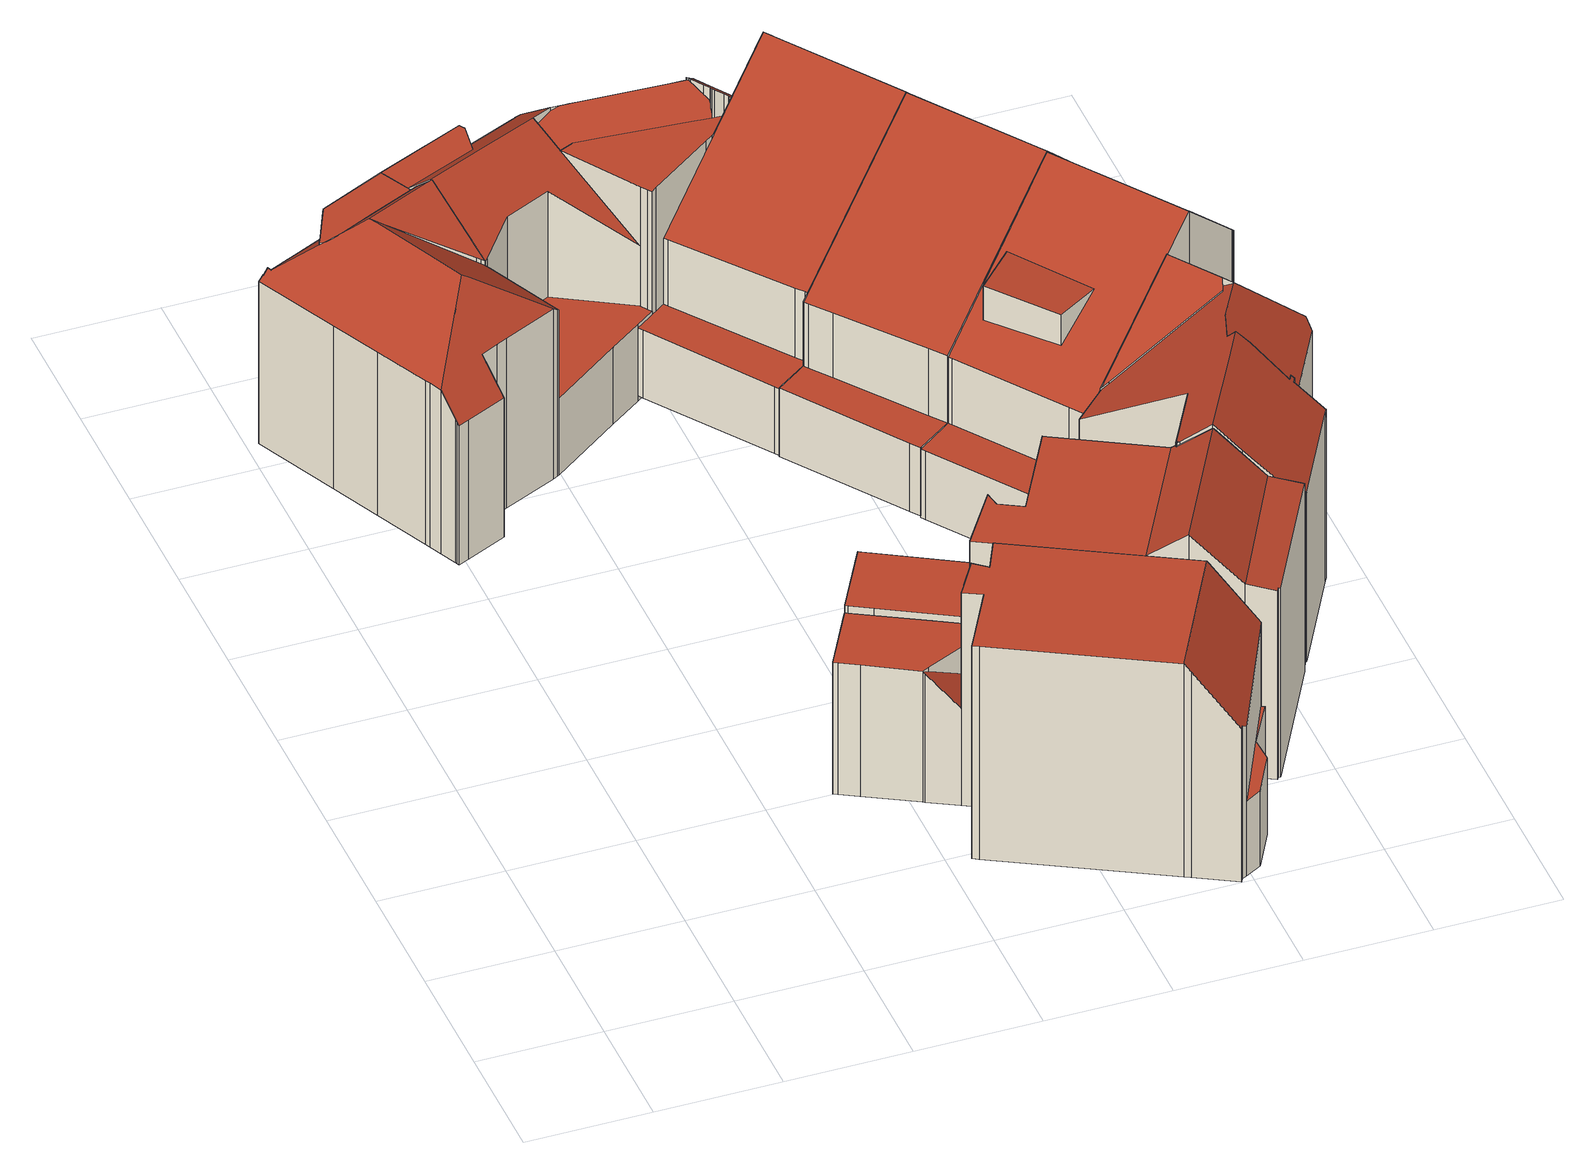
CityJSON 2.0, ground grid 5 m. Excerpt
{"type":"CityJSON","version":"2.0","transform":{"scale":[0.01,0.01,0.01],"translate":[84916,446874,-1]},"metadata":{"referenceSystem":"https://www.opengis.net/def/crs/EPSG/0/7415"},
"CityObjects":{
"building1":{"type":"Building","attributes":{"dak_type":"slanted","data_area":50.27,"data_coverage":0.861,"geconstateerd":false,"gid":17144814,"h_dak_50p":8.57,"h_dak_70p":8.92,"h_dak_max":9.82,"h_dak_min":6.19,"h_maaiveld":-0.192,"kas_warenhuis":false,"lod11_replace":false,"ondergronds_type":"above ground","oorspronkelijkbouwjaar":1927,"pw_actueel":"yes","pw_bron":"ahn3","reconstructie_methode":"tudelft3d-geoflow","reconstruction_skipped":false,"rmse_lod12":0.915,"rmse_lod13":1.35,"rmse_lod22":0.121,"rn":1,"status":"Pand in gebruik","t_run":104.05,"val3dity_codes_lod12":"[]","val3dity_codes_lod13":"[]","val3dity_codes_lod22":"[]"},"children":["building1-1"]},
"building1-1":{"type":"BuildingPart","parents":["building1"],"geometry":[{"type":"Solid","lod":"2.2","boundaries":[[[[0,1,2,3,4,5,6,7,8,9,10,11,12,13,14,15,16,17,18,19,20,21,22,23,24,25,26,27,28,29,30,31,32]],[[33,23,22,34]],[[35,28,27,36]],[[37,30,29,38]],[[39,15,14,40]],[[40,14,13,41]],[[42,16,15,39]],[[43,2,1,44]],[[44,1,0,45]],[[46,47,48,49]],[[41,13,12,50]],[[50,12,11,51]],[[52,51,11,10,53]],[[54,55,56,57]],[[58,9,8,59]],[[60,58,61,62]],[[59,8,7,63,64]],[[65,66,67,68]],[[69,17,16,42]],[[70,71,72,73]],[[36,27,26,74]],[[45,0,32,75]],[[76,5,4,77]],[[78,6,5,76]],[[79,80,81,82]],[[77,4,3,81]],[[71,70,83]],[[84,85,86]],[[87,25,24,88]],[[88,24,23,33]],[[89,90,55,54]],[[91,92,93]],[[73,72,51,52]],[[53,10,9,58,60]],[[82,81,3,2,43]],[[80,79,94]],[[95,96,92,91]],[[49,48,66,65]],[[68,67,97,98]],[[74,26,25,87]],[[34,22,21,99]],[[100,20,19,101]],[[98,97,102,103]],[[38,29,28,35]],[[85,84,104]],[[105,18,17,69]],[[106,31,30,37]],[[57,56,96,95]],[[107,108,90,89]],[[64,63,108,107]],[[62,61,47,46]],[[75,32,31,106]],[[101,19,18,105]],[[99,21,20,100]],[[103,102,93]],[[63,7,6,78]],[[53,109,110,83,70,73,52]],[[78,76,77,81,80,94,92,96,56,55,90,108,63]],[[98,103,111,112,113,110,109,53,60,62,46,49,65,68]],[[89,54,57,95,91,93,102,97,67,66,48,47,61,58,59,64,107]],[[42,114,115,116,86,85,104,117,35,36,74,87,88,33,34,99,100,101,105,69]],[[116,118,113,112,111,103,93,92,94,79,82,43,44,45,75,106,37,38,35,117,104,84,86]],[[40,41,50,51,72,71,83,110,113,118,116,115,114,42,39]]]],"semantics":{"surfaces":[{"type":"GroundSurface"},{"type":"WallSurface","on_footprint_edge":true},{"type":"WallSurface","on_footprint_edge":false},{"type":"RoofSurface"}],"values":[[0,1,1,1,1,1,1,1,1,2,1,1,1,2,1,2,1,2,1,2,1,1,1,1,2,1,2,2,1,1,2,2,2,1,1,2,2,2,2,1,1,1,2,1,2,1,1,2,2,2,2,1,1,1,2,1,3,3,3,3,3,3,3]]}}]},
"building2":{"type":"Building","attributes":{"dak_type":"slanted","data_area":68.79,"data_coverage":0.892,"geconstateerd":false,"gid":17145255,"h_dak_50p":9.55,"h_dak_70p":9.57,"h_dak_max":9.76,"h_dak_min":3.25,"h_maaiveld":-0.171,"kas_warenhuis":false,"lod11_replace":false,"ondergronds_type":"above ground","oorspronkelijkbouwjaar":1921,"pw_actueel":"yes","pw_bron":"ahn3","reconstructie_methode":"tudelft3d-geoflow","reconstruction_skipped":false,"rmse_lod12":2.09,"rmse_lod13":0.769,"rmse_lod22":0.0925,"rn":1,"status":"Pand in gebruik","t_run":99.47,"val3dity_codes_lod12":"[]","val3dity_codes_lod13":"[]","val3dity_codes_lod22":"[]"},"children":["building2-1"]},
"building2-1":{"type":"BuildingPart","parents":["building2"],"geometry":[{"type":"Solid","lod":"2.2","boundaries":[[[[119,120,121,122,123,124,125,126,127,128,129,130,131,132,133,134,135,136,137,138,139,140,141,142,143,144,145,146,147,148,149]],[[150,119,149,151]],[[152,139,138,153]],[[154,140,139,152]],[[153,138,137,155]],[[156,136,135,157]],[[158,146,145,159]],[[155,137,136,156]],[[160,133,132,161]],[[157,135,134,162]],[[163,164,165,166]],[[159,145,144,167]],[[168,169,170,171]],[[172,173,174,175]],[[169,168,162]],[[173,143,142,176]],[[177,141,140,154]],[[178,179,180,181]],[[182,129,128,183]],[[184,127,126,185]],[[179,122,121,186]],[[186,121,120,187]],[[188,125,124,189]],[[185,126,125,188]],[[189,124,123,190]],[[183,128,127,184]],[[191,131,130,192]],[[162,134,133,160]],[[175,174,193,194]],[[167,144,143,173,172]],[[190,123,122,179,178]],[[151,149,148,180]],[[195,147,146,158]],[[181,180,148,147,195]],[[196,197,161,198]],[[198,161,132,131,191]],[[166,165,199,200,201]],[[194,193,164,163]],[[171,170,199,165]],[[176,142,141,177]],[[192,130,129,182]],[[201,200,197,196]],[[187,120,119,150]],[[173,176,177,154,152,153,155,156,157,162,168,171,165,164,193,174]],[[166,201,196,198,191,192,182,183,184,202,203,159,167,172,175,194,163]],[[199,170,169,162,160,161,197,200]],[[187,150,151,180,179,186]],[[178,181,195,158,159,203,202,184,185,188,189,190]]]],"semantics":{"surfaces":[{"type":"GroundSurface"},{"type":"WallSurface","on_footprint_edge":true},{"type":"WallSurface","on_footprint_edge":false},{"type":"RoofSurface"}],"values":[[0,1,1,1,1,1,1,1,1,1,2,1,2,2,2,1,1,2,1,1,1,1,1,1,1,1,1,1,2,1,1,1,1,1,2,1,2,2,2,1,1,2,1,3,3,3,3,3]]}}]},
"building3":{"type":"Building","attributes":{"dak_type":"slanted","data_area":82.22,"data_coverage":0.9,"geconstateerd":false,"gid":18958819,"h_dak_50p":8.68,"h_dak_70p":8.83,"h_dak_max":10.27,"h_dak_min":3.29,"h_maaiveld":-0.188,"kas_warenhuis":false,"lod11_replace":false,"ondergronds_type":"above ground","oorspronkelijkbouwjaar":1927,"pw_actueel":"yes","pw_bron":"ahn3","reconstructie_methode":"tudelft3d-geoflow","reconstruction_skipped":false,"rmse_lod12":2.59,"rmse_lod13":0.517,"rmse_lod22":0.109,"rn":1,"status":"Pand in gebruik","t_run":145.7,"val3dity_codes_lod12":"[]","val3dity_codes_lod13":"[]","val3dity_codes_lod22":"[]"},"children":["building3-1"]},
"building3-1":{"type":"BuildingPart","parents":["building3"],"geometry":[{"type":"Solid","lod":"2.2","boundaries":[[[[204,205,206,207,208,209,210,14,211,212,213,214,215,216,217,8,218,219,220,221,222,223,224,225,226,227,228,229,230,231,232,233,234,235,236,237,238,239,240,241,242]],[[243,235,234,244]],[[245,238,237,246]],[[247,210,209,248]],[[248,209,208,249]],[[250,251,220,219,252]],[[253,211,14,254]],[[255,223,222,256]],[[257,224,223,255]],[[258,259,260,261]],[[254,14,210,247]],[[262,263,264,265]],[[263,212,211,253]],[[266,213,212,263,262]],[[267,236,235,243]],[[268,217,216,269]],[[270,218,8,271]],[[252,219,218,270]],[[272,225,224,257]],[[273,228,227,274]],[[275,233,232,276]],[[277,230,229,278]],[[276,232,231,279]],[[279,231,230,277,280]],[[244,234,233,275]],[[281,249,208,207,282]],[[278,229,228,273]],[[283,284,285,286]],[[287,288,284,283]],[[289,240,239,290]],[[291,204,242,292]],[[246,237,236,267]],[[274,227,226,293]],[[256,222,221,294]],[[295,214,213,266]],[[296,215,214,295]],[[297,298,249,281]],[[265,264,299,300]],[[293,226,225,272]],[[292,242,241,301]],[[302,303,259,258]],[[261,260,304]],[[305,306,307,308]],[[309,310,311,312]],[[294,221,220,251]],[[300,299,313,314]],[[314,313,315,316]],[[316,317,305]],[[282,207,206,318]],[[319,320,288,287]],[[321,322,323,324]],[[324,323,325,326]],[[327,328,322,321]],[[326,325,329,330]],[[330,329,320,319]],[[331,332,301,333]],[[333,301,241,240,289]],[[308,307,303,302]],[[312,311,251,250]],[[306,305,334]],[[335,336,337,338]],[[286,285,336,335]],[[338,337,332,331]],[[290,239,238,245]],[[271,8,217,268]],[[269,216,215,296]],[[310,309,339]],[[280,277,328,327]],[[318,206,205,340]],[[340,205,204,291]],[[317,316,315,298,297]],[[261,304,341,342,343,344,322,328,277,278,273,274,293,272,345,346,258]],[[300,314,316,305,308,302,347,348,349,296,295,266,262,265]],[[249,298,315,313,299,264,263,253,254,247,248]],[[335,338,331,333,289,290,245,246,267,243,244,275,276,279,280,327,321,324,326,330,319,287,283,286]],[[271,268,350,339,309,312,250,252,270]],[[296,349,348,347,302,258,346,345,272,257,255,256,294,251,311,310,339,350,268,269]],[[318,340,291,292,301,332,337,336,285,284,351,352,353,354,355,334,305,317,297,281,282]],[[306,334,355,354,353,352,351,284,288,320,329,325,323,322,344,343,342,341,304,260,259,303,307]]]],"semantics":{"surfaces":[{"type":"GroundSurface"},{"type":"WallSurface","on_footprint_edge":true},{"type":"WallSurface","on_footprint_edge":false},{"type":"RoofSurface"}],"values":[[0,1,1,1,1,1,1,1,1,2,1,2,1,1,1,1,1,1,1,1,1,1,1,1,1,1,1,2,2,1,1,1,1,1,1,1,2,2,1,1,2,2,2,2,1,2,2,2,1,2,2,2,2,2,2,2,1,2,2,2,2,2,2,1,1,1,2,2,1,1,2,3,3,3,3,3,3,3,3]]}}]},
"building4":{"type":"Building","attributes":{"dak_type":"slanted","data_area":73.43,"data_coverage":0.914,"geconstateerd":false,"gid":18958820,"h_dak_50p":9.5,"h_dak_70p":9.53,"h_dak_max":10.8,"h_dak_min":5.99,"h_maaiveld":-0.148,"kas_warenhuis":false,"lod11_replace":false,"ondergronds_type":"above ground","oorspronkelijkbouwjaar":1916,"pw_actueel":"yes","pw_bron":"ahn3","reconstructie_methode":"tudelft3d-geoflow","reconstruction_skipped":false,"rmse_lod12":1.56,"rmse_lod13":0.451,"rmse_lod22":0.0338,"rn":1,"status":"Pand in gebruik","t_run":101.87,"val3dity_codes_lod12":"[]","val3dity_codes_lod13":"[]","val3dity_codes_lod22":"[]"},"children":["building4-1"]},
"building4-1":{"type":"BuildingPart","parents":["building4"],"geometry":[{"type":"Solid","lod":"2.2","boundaries":[[[[356,357,358,359,360,361,362,363,364,365,366,367,368,369,370,371,372,373,374,375,376,377,378,379,380,381,382,383,384,385,386]],[[387,378,377,388]],[[389,368,367,390]],[[391,364,363,392]],[[393,369,368,389]],[[392,363,362,394,395]],[[395,394,396,397]],[[394,362,361,398]],[[399,385,384,400]],[[401,360,359,402]],[[402,359,358,403]],[[404,365,364,391]],[[405,366,365,404]],[[406,370,369,393]],[[407,379,378,387]],[[408,380,379,407]],[[388,377,376,409]],[[410,381,380,408]],[[411,372,371,412]],[[412,371,370,406]],[[390,367,366,405]],[[409,376,375,413]],[[414,386,385,399]],[[397,396,415,416]],[[398,361,360,401]],[[417,383,382,418]],[[418,382,381,410]],[[403,358,357,419]],[[420,356,386,414]],[[421,374,373,422]],[[422,373,372,411]],[[413,375,374,421]],[[419,357,356,420]],[[416,415,400,423]],[[423,400,384,383,417]],[[388,409,413,424,410,408,407,387]],[[418,410,424,413,421,422,425]],[[403,419,420,414,399,400,415,396,394,398,401,402]],[[426,417,418,425,422,411,412,406,427]],[[423,417,426,427,406,393,389,390,405,404,391,392,395,397,416]]]],"semantics":{"surfaces":[{"type":"GroundSurface"},{"type":"WallSurface","on_footprint_edge":true},{"type":"WallSurface","on_footprint_edge":false},{"type":"RoofSurface"}],"values":[[0,1,1,1,1,1,2,1,1,1,1,1,1,1,1,1,1,1,1,1,1,1,1,2,1,1,1,1,1,1,1,1,1,2,1,3,3,3,3,3]]}}]},
"building5":{"type":"Building","attributes":{"dak_type":"slanted","data_area":63.73,"data_coverage":0.899,"geconstateerd":false,"gid":17147229,"h_dak_50p":8.89,"h_dak_70p":9.85,"h_dak_max":11.41,"h_dak_min":3.09,"h_maaiveld":0.076,"kas_warenhuis":false,"lod11_replace":false,"ondergronds_type":"above ground","oorspronkelijkbouwjaar":1927,"pw_actueel":"yes","pw_bron":"ahn3","reconstructie_methode":"tudelft3d-geoflow","reconstruction_skipped":false,"rmse_lod12":2.93,"rmse_lod13":2.27,"rmse_lod22":0.0797,"rn":1,"status":"Pand in gebruik","t_run":150.32,"val3dity_codes_lod12":"[]","val3dity_codes_lod13":"[]","val3dity_codes_lod22":"[]"},"children":["building5-1"]},
"building5-1":{"type":"BuildingPart","parents":["building5"],"geometry":[{"type":"Solid","lod":"2.2","boundaries":[[[[428,429,430,431,432,433,434,435,436,437,438,439,440,441,442,443,444,445,446,447,448,449,450,451,452,453,454,455,456]],[[457,446,445,458]],[[459,460,461,462]],[[463,450,449,464]],[[464,449,448,465]],[[466,451,450,463]],[[467,434,433,468]],[[469,470,454,453,471]],[[472,473,470,469]],[[474,475,473,472]],[[476,452,451,466]],[[477,440,439,478]],[[468,433,432,479]],[[480,442,441,481]],[[481,441,440,477]],[[471,453,452,476]],[[482,447,446,457]],[[465,448,447,482]],[[483,484,437,436,485]],[[479,432,431,486]],[[487,438,437,484]],[[478,439,438,487]],[[458,445,444,488,489]],[[490,443,442,480]],[[488,444,443,490]],[[491,492,460,459]],[[489,488,492,491]],[[493,435,434,467]],[[485,436,435,493]],[[462,461,484,483]],[[494,430,429,495]],[[496,455,454,470]],[[486,431,430,494,497]],[[497,494,475,474]],[[495,429,428,498]],[[499,456,455,496]],[[498,428,456,499]],[[462,483,485,500,501,458,489,491,459]],[[492,488,490,480,481,477,478,487,484,461,460]],[[458,501,500,485,493,467,468,479,486,497,474,472,469,471,476,466,463,464,465,482,457]],[[495,498,499,496,470,473,475,494]]]],"semantics":{"surfaces":[{"type":"GroundSurface"},{"type":"WallSurface","on_footprint_edge":true},{"type":"WallSurface","on_footprint_edge":false},{"type":"RoofSurface"}],"values":[[0,1,2,1,1,1,1,1,2,2,1,1,1,1,1,1,1,1,1,1,1,1,1,1,1,2,2,1,1,2,1,1,1,2,1,1,1,3,3,3,3]]}}]},
"building6":{"type":"Building","attributes":{"dak_type":"slanted","data_area":62.8,"data_coverage":0.894,"geconstateerd":false,"gid":18954935,"h_dak_50p":8.92,"h_dak_70p":9.88,"h_dak_max":11.65,"h_dak_min":3.03,"h_maaiveld":0.023,"kas_warenhuis":false,"lod11_replace":false,"ondergronds_type":"above ground","oorspronkelijkbouwjaar":1927,"pw_actueel":"yes","pw_bron":"ahn3","reconstructie_methode":"tudelft3d-geoflow","reconstruction_skipped":false,"rmse_lod12":2.79,"rmse_lod13":1.5,"rmse_lod22":0.082,"rn":1,"status":"Pand in gebruik","t_run":142.11,"val3dity_codes_lod12":"[]","val3dity_codes_lod13":"[]","val3dity_codes_lod22":"[]"},"children":["building6-1"]},
"building6-1":{"type":"BuildingPart","parents":["building6"],"geometry":[{"type":"Solid","lod":"2.2","boundaries":[[[[502,503,504,505,506,507,508,509,510,511,512,513,514,515,516,517,518,519,520,521,522,523,524,525,526,527,528,529,530,531]],[[532,533,504,503,534]],[[534,503,502,535]],[[536,505,504,533]],[[535,502,531,537]],[[538,529,528,539]],[[537,531,530,468]],[[540,525,524,541,542]],[[542,541,543,544]],[[544,543,545,546]],[[547,548,517,516,549]],[[550,514,513,551]],[[552,512,511,553]],[[468,530,529,538]],[[551,513,512,552]],[[539,528,527,554]],[[555,515,514,550]],[[556,523,522,557]],[[541,524,523,556]],[[557,522,521,558]],[[559,518,517,548]],[[560,519,518,559]],[[549,516,515,555]],[[561,509,508,562]],[[563,510,509,561]],[[553,511,510,563]],[[564,520,519,560]],[[565,566,533,532]],[[546,545,567,568]],[[568,567,548,547]],[[569,526,525,540]],[[554,527,526,569]],[[562,508,507,566,565]],[[570,506,505,536]],[[566,507,506,570]],[[558,521,520,564]],[[555,571,572,540,542,544,546,568,547,549]],[[567,545,543,541,556,557,558,564,560,559,548]],[[552,553,563,561,562,565,532,534,535,537,468,538,539,554,569,540,572,571,555,550,551]],[[566,570,536,533]]]],"semantics":{"surfaces":[{"type":"GroundSurface"},{"type":"WallSurface","on_footprint_edge":true},{"type":"WallSurface","on_footprint_edge":false},{"type":"RoofSurface"}],"values":[[0,1,1,1,1,1,1,1,2,2,1,1,1,1,1,1,1,1,1,1,1,1,1,1,1,1,1,2,2,2,1,1,1,1,1,1,3,3,3,3]]}}]},
"building7":{"type":"Building","attributes":{"dak_type":"slanted","data_area":62.8,"data_coverage":0.889,"geconstateerd":false,"gid":18958753,"h_dak_50p":8.84,"h_dak_70p":9.79,"h_dak_max":11.39,"h_dak_min":3.06,"h_maaiveld":-0.042,"kas_warenhuis":false,"lod11_replace":false,"ondergronds_type":"above ground","oorspronkelijkbouwjaar":1927,"pw_actueel":"yes","pw_bron":"ahn3","reconstructie_methode":"tudelft3d-geoflow","reconstruction_skipped":false,"rmse_lod12":2.94,"rmse_lod13":2.74,"rmse_lod22":0.218,"rn":1,"status":"Pand in gebruik","t_run":107.09,"val3dity_codes_lod12":"[]","val3dity_codes_lod13":"[]","val3dity_codes_lod22":"[]"},"children":["building7-1"]},
"building7-1":{"type":"BuildingPart","parents":["building7"],"geometry":[{"type":"Solid","lod":"2.2","boundaries":[[[[573,574,575,576,577,578,579,580,581,582,583,584,585,586,587,588,589,590,591,592,593,594,595,596,597,598,599,600,601,602,603,604,605,606]],[[607,595,594,608]],[[609,590,589,610]],[[611,591,590,609]],[[612,580,579,613]],[[614,584,583,615]],[[616,578,577,617]],[[618,603,602,619]],[[617,577,576,620]],[[620,576,575,621]],[[622,588,587,623]],[[624,586,585,625]],[[626,581,580,612]],[[627,606,605,628]],[[629,604,603,618]],[[613,579,578,616]],[[630,631,632,633]],[[631,582,581,626]],[[634,573,606,627]],[[619,602,601,635]],[[636,637,638]],[[639,640,637,636]],[[610,589,588,622]],[[628,605,604,629]],[[625,585,584,614]],[[641,592,591,611]],[[615,583,582,631,630]],[[640,639,642]],[[623,587,586,624]],[[643,644,608,645]],[[646,621,575,574,647]],[[648,649,621,646]],[[633,632,650,651]],[[647,574,573,634]],[[645,608,594,593,652]],[[652,593,592,641]],[[644,598,597,653]],[[653,597,596,654]],[[654,596,595,607]],[[655,600,599,656]],[[635,601,600,655]],[[656,599,598,644,643]],[[651,650,649,648]],[[631,626,612,613,616,617,620,621,649,650,632]],[[643,645,652,641,611,609,610,622,623,657,658,659,628,629,618,619,635,655,656]],[[623,624,625,614,615,630,633,651,648,646,647,634,627,628,659,658,657],[642,638,637,640]],[[642,639,636,638]],[[654,607,608,644,653]]]],"semantics":{"surfaces":[{"type":"GroundSurface"},{"type":"WallSurface","on_footprint_edge":true},{"type":"WallSurface","on_footprint_edge":false},{"type":"RoofSurface"}],"values":[[0,1,1,1,1,1,1,1,1,1,1,1,1,1,1,1,2,1,1,1,2,2,1,1,1,1,1,2,1,2,1,2,2,1,1,1,1,1,1,1,1,1,2,3,3,3,3,3]]}}]},
"building8":{"type":"Building","attributes":{"dak_type":"slanted","data_area":62.67,"data_coverage":0.908,"geconstateerd":false,"gid":18958747,"h_dak_50p":9.16,"h_dak_70p":9.76,"h_dak_max":10.77,"h_dak_min":6.38,"h_maaiveld":-0.145,"kas_warenhuis":false,"lod11_replace":false,"ondergronds_type":"above ground","oorspronkelijkbouwjaar":1914,"pw_actueel":"yes","pw_bron":"ahn3","reconstructie_methode":"tudelft3d-geoflow","reconstruction_skipped":false,"rmse_lod12":1.14,"rmse_lod13":1.15,"rmse_lod22":0.0331,"rn":1,"status":"Pand in gebruik","t_run":98.37,"val3dity_codes_lod12":"[]","val3dity_codes_lod13":"[]","val3dity_codes_lod22":"[]"},"children":["building8-1"]},
"building8-1":{"type":"BuildingPart","parents":["building8"],"geometry":[{"type":"Solid","lod":"2.2","boundaries":[[[[660,661,662,663,664,665,666,667,668,669,670,671,672,673,674,675,676,677,678,679,680,681,682,683,684,685,686,687,688,689]],[[690,689,688,691]],[[692,693,694,695]],[[696,697,698,699]],[[697,683,682,700]],[[701,667,666,702]],[[703,665,664,704]],[[702,666,665,703]],[[704,664,663,705]],[[706,671,670,707]],[[708,679,678,709]],[[693,672,671,706]],[[710,674,673,711]],[[712,713,714,715]],[[715,714,716]],[[717,662,661,718]],[[719,675,674,710]],[[720,721,713,712]],[[722,680,679,708]],[[723,681,680,722]],[[711,673,672,693,692]],[[724,677,676,725]],[[725,676,675,719]],[[705,663,662,717]],[[726,660,689,690]],[[727,669,668,728]],[[728,668,667,701]],[[707,670,669,727]],[[700,682,681,723]],[[709,678,677,724]],[[729,730,721,720]],[[718,661,660,726]],[[731,685,684,732]],[[733,686,685,731]],[[695,694,730,729]],[[699,698,734,735]],[[736,737,738,739]],[[732,684,683,697,696]],[[735,734,740,741]],[[742,687,686,733]],[[691,688,687,742]],[[739,738,743]],[[744,745,737,736]],[[741,740,745,744]],[[695,729,720,746,711,692]],[[740,734,698,697,700,723,722,708,716,714,747,743,738,737,745]],[[732,696,699,735,741,744,748,749,717,718,726,690,691,742,733,731]],[[716,708,709,724,725,719,710,711,746,720,712,715]],[[747,714,713,721,730,694,693,706,707,727,728,701,702,703,704,705,717,749,748,744,736,739,743]]]],"semantics":{"surfaces":[{"type":"GroundSurface"},{"type":"WallSurface","on_footprint_edge":true},{"type":"WallSurface","on_footprint_edge":false},{"type":"RoofSurface"}],"values":[[0,1,2,2,1,1,1,1,1,1,1,1,1,2,2,1,1,2,1,1,1,1,1,1,1,1,1,1,1,1,2,1,1,1,2,2,2,1,2,1,1,2,2,2,3,3,3,3,3]]}}]}
},
"vertices":[
[48,3640,81],[69,3649,81],[72,3648,81],[91,3659,81],[97,3662,81],[167,3693,81],[216,3716,81],[349,3776,81],[616,3898,81],[691,3735,81],[724,3662,81],[836,3421,81],[846,3400,81],[976,3118,81],[992,3083,81],[987,3081,81],[968,3072,81],[750,2973,81],[706,2952,81],[635,2920,81],[642,2903,81],[676,2830,81],[679,2822,81],[681,2818,81],[515,2742,81],[473,2723,81],[468,2734,81],[464,2742,81],[435,2807,81],[411,2860,81],[403,2878,81],[301,3097,81],[206,3300,81],[681,2818,717],[679,2822,724],[435,2807,829],[464,2742,742],[403,2878,829],[411,2860,829],[987,3081,841],[992,3083,838],[976,3118,838],[968,3072,858],[72,3648,841],[69,3649,840],[48,3640,821],[488,3645,1006],[488,3645,977],[406,3608,977],[406,3608,1005],[846,3400,837],[836,3421,837],[836,3421,857],[724,3662,1082],[271,3607,974],[271,3607,953],[269,3604,955],[269,3604,974],[691,3735,978],[616,3898,972],[691,3735,1007],[665,3724,978],[665,3724,1007],[349,3776,841],[349,3776,970],[354,3584,1004],[354,3584,976],[342,3579,976],[342,3579,1004],[750,2973,856],[808,3429,872],[808,3429,854],[821,3426,846],[821,3426,865],[468,2734,731],[206,3300,825],[167,3693,840],[97,3662,840],[216,3716,840],[98,3642,859],[98,3642,857],[91,3659,840],[91,3659,859],[497,3522,1039],[569,3018,998],[569,3018,999],[573,3023,1003],[473,2723,716],[515,2742,716],[278,3622,974],[278,3622,943],[263,3591,975],[263,3591,964],[281,3586,975],[99,3640,859],[268,3602,974],[268,3602,956],[338,3577,976],[338,3577,1004],[676,2830,733],[642,2903,832],[635,2920,855],[327,3572,976],[327,3572,1004],[565,3011,993],[706,2952,856],[301,3097,827],[340,3757,971],[340,3757,853],[700,3652,1081],[439,3542,1073],[373,3559,1034],[434,3540,1073],[437,3540,1074],[915,3079,892],[660,3112,1058],[631,3115,1076],[464,2852,866],[453,3505,1075],
[2632,327,83],[2636,226,83],[2547,65,83],[2481,28,83],[2461,17,83],[2454,4,83],[2453,2,83],[2291,90,83],[2269,102,83],[1616,458,83],[1592,471,83],[1608,500,83],[1738,734,83],[1666,774,83],[1552,837,83],[1544,842,83],[1346,952,83],[1276,991,83],[1257,1001,83],[1400,1258,83],[1402,1262,83],[1408,1259,83],[1699,1101,83],[1830,1029,83],[1876,1004,83],[1882,1001,83],[2557,633,83],[2563,630,83],[2731,539,83],[2717,510,83],[2731,502,83],[2632,327,434],[2731,502,441],[1402,1262,679],[1400,1258,679],[1408,1259,679],[1257,1001,683],[1276,991,683],[1346,952,683],[2563,630,1049],[2557,633,1058],[1552,837,671],[1666,774,527],[1544,842,681],[1815,877,1057],[1815,877,678],[1760,921,678],[1760,921,1057],[1882,1001,1057],[1572,855,681],[1572,855,662],[1742,935,544],[1742,935,678],[1876,1004,1057],[1876,1004,676],[1872,996,676],[1872,996,1057],[1830,1029,676],[1699,1101,677],[2481,28,767],[2481,28,424],[2717,510,440],[2717,510,796],[1592,471,1056],[1616,458,1056],[2269,102,1058],[2291,90,1024],[2547,65,427],[2636,226,433],[2453,2,783],[2454,4,783],[2461,17,783],[1738,734,1057],[1608,500,1056],[1870,992,676],[1870,992,1057],[2731,539,798],[1687,806,1056],[1687,806,525],[1666,774,1056],[1760,921,518],[1691,813,525],[1691,813,1056],[2273,110,1058],[2543,609,1058],
[1803,3669,81],[1800,3667,81],[1768,3644,81],[1506,3456,81],[1485,3440,81],[1409,3386,81],[1281,3293,81],[986,3096,81],[838,3417,81],[807,3484,81],[772,3559,81],[721,3670,81],[673,3775,81],[672,3777,81],[637,3907,81],[674,3924,81],[979,4062,81],[996,4071,81],[1228,4176,81],[1241,4182,81],[1242,4191,81],[1264,4190,81],[1300,4188,81],[1327,4187,81],[1866,4162,81],[1896,4147,81],[1906,4141,81],[1909,4140,81],[1914,4137,81],[1926,4130,81],[1960,4112,81],[2070,3959,81],[2116,3894,81],[2110,3890,81],[1967,3787,81],[1927,3759,81],[1906,3743,81],[1903,3741,81],[1825,3685,81],[2070,3959,833],[1960,4112,838],[1967,3787,1001],[2110,3890,838],[1281,3293,432],[1409,3386,432],[1485,3440,432],[979,4062,967],[979,4062,846],[674,3924,972],[986,3096,431],[992,3083,431],[1241,4182,841],[1228,4176,842],[1242,4191,834],[1275,3915,1075],[1275,3915,1060],[1314,3922,1067],[1314,3922,1068],[838,3417,858],[838,3417,436],[846,3425,436],[846,3425,861],[807,3484,916],[2116,3894,831],[672,3777,972],[673,3775,974],[637,3907,973],[616,3898,973],[1264,4190,843],[1866,4162,842],[1327,4187,843],[1926,4130,855],[1914,4137,861],[1906,4141,858],[1896,4147,854],[1909,4140,864],[1906,4141,865],[1485,3440,978],[1506,3456,979],[1840,3765,1111],[1840,3765,980],[1847,3765,980],[1847,3765,1106],[1845,3796,1091],[1845,3796,1003],[1906,3743,1071],[1927,3759,1046],[1803,3669,980],[1825,3685,980],[1300,4188,843],[996,4071,846],[772,3559,981],[721,3670,1078],[1475,3455,979],[1475,3455,432],[974,3560,436],[974,3560,918],[1903,3741,980],[1194,3878,1076],[1194,3878,1030],[1317,3922,1067],[1260,3778,982],[1260,3778,961],[1227,3829,996],[1227,3829,1029],[992,4039,967],[992,4039,870],[983,4054,854],[983,4054,967],[1163,3647,436],[1163,3647,919],[1456,3483,433],[1456,3483,707],[1456,3483,979],[1768,3644,980],[1850,3819,1076],[1850,3819,1020],[1789,3895,1084],[1789,3895,1071],[1798,3894,1071],[1798,3894,1077],[1802,3888,1067],[1802,3888,1077],[1792,3902,1077],[1792,3902,1065],[1834,3842,1035],[1834,3842,1076],[1899,3748,1074],[1899,3748,980],[1903,3741,1074],[1317,3803,982],[1884,3762,1078],[1884,3762,980],[1896,3752,980],[1896,3752,1074],[975,3914,967],[1800,3667,980],[1349,3920,1068],[1380,3918,1068],[1728,3898,1071],[1769,3896,1071],[1266,4174,857],[1275,3924,1067],[1110,3842,1076],[955,3773,1077],[738,3678,1078],[692,3786,972],[1809,3767,980],[1786,3769,981],[1731,3773,981],[1416,3796,982],[1358,3800,982],
[1402,1262,85],[1556,1539,85],[1561,1549,85],[1572,1543,85],[1951,1333,85],[1954,1311,85],[1959,1281,85],[1964,1251,85],[1970,1218,85],[2062,1167,85],[2080,1200,85],[2246,1499,85],[2264,1532,85],[2276,1525,85],[2673,1305,85],[2694,1294,85],[2688,1285,85],[2804,1222,85],[2851,1196,85],[2978,1127,85],[3083,1070,85],[3096,1063,85],[2798,520,85],[2790,524,85],[2783,510,85],[2680,566,85],[2500,664,85],[2362,740,85],[1801,1045,85],[1497,1210,85],[1414,1256,85],[2798,520,947],[3096,1063,946],[2264,1532,1049],[2246,1499,1049],[1970,1218,1052],[1964,1251,1052],[2276,1525,1049],[1959,1281,700],[1959,1281,1051],[1945,1259,701],[1945,1259,1052],[1954,1311,700],[1497,1210,711],[1801,1045,707],[1951,1333,700],[1572,1543,704],[1561,1549,704],[2062,1167,1052],[2080,1200,1052],[2673,1305,1050],[2790,524,949],[2783,510,949],[3083,1070,948],[2680,566,968],[2688,1285,1067],[2694,1294,1066],[2978,1127,967],[1414,1256,712],[1803,1048,707],[1803,1048,1054],[2362,740,1055],[2500,664,1170],[1556,1539,705],[1402,1262,712],[2851,1196,1110],[2804,1222,1163],[1801,1045,1054],[2687,579,968],[2506,675,1170],[2367,749,1055],[2665,1290,1050],
[2532,3854,108],[2544,3837,108],[2534,3783,108],[2527,3743,108],[2667,3541,108],[2675,3530,108],[2643,3508,108],[2620,3491,108],[2430,3356,108],[1913,2988,108],[1780,2893,108],[1763,2881,108],[1751,2897,108],[1422,3367,108],[1409,3386,108],[1411,3387,108],[1545,3484,108],[2073,3864,108],[2116,3894,108],[2281,4004,108],[2286,4008,108],[2297,4016,108],[2291,4025,108],[2315,4042,108],[2327,4026,108],[2357,3985,108],[2402,3977,108],[2451,3969,108],[2454,3965,108],[2116,3894,1184],[2073,3864,1235],[1881,3031,729],[1881,3031,412],[1905,2999,412],[1905,2999,730],[2291,4025,969],[2297,4016,969],[2286,4008,982],[2315,4042,939],[2643,3508,978],[2675,3530,939],[2402,3977,906],[2402,3977,828],[2357,3985,938],[2426,3943,906],[2426,3943,828],[2520,3804,909],[2520,3804,830],[2327,4026,939],[1751,2897,412],[1763,2881,412],[2667,3541,939],[1409,3386,418],[1422,3367,418],[2281,4004,988],[1913,2988,730],[1913,2988,412],[2430,3356,1235],[2527,3743,938],[1780,2893,412],[1545,3484,418],[1545,3484,718],[1411,3387,418],[1558,3466,719],[1558,3466,418],[2620,3491,1006],[2534,3783,830],[2544,3837,757],[2451,3969,762],[2534,3783,910],[2532,3854,758],[2454,3965,762],[2422,3367,1235],[2084,3848,1235],
[2709,3481,102],[2766,3472,102],[2768,3470,102],[2810,3462,102],[2897,3334,102],[2878,3315,102],[2892,3296,102],[2881,3240,102],[3011,3058,102],[2999,3048,102],[3017,3024,102],[3012,3021,102],[3005,3015,102],[2783,2856,102],[2488,2645,102],[2258,2479,102],[2120,2380,102],[2116,2378,102],[2089,2417,102],[1763,2881,102],[1767,2884,102],[1776,2890,102],[1890,2971,102],[2430,3356,102],[2627,3496,102],[2642,3507,102],[2647,3510,102],[2650,3512,102],[2675,3530,102],[2680,3522,102],[2768,3470,899],[2768,3470,765],[2766,3472,899],[2709,3481,940],[2810,3462,680],[2680,3522,939],[2650,3512,969],[2647,3510,972],[2430,3356,1233],[1890,2971,416],[1890,2971,707],[1902,2954,416],[1902,2954,708],[1965,2871,416],[1965,2871,710],[2258,2479,721],[2258,2479,413],[2488,2645,946],[3005,3015,968],[3012,3021,959],[3017,3024,953],[2999,3048,954],[2642,3507,978],[2783,2856,1234],[1776,2890,416],[1767,2884,416],[1763,2881,416],[2120,2380,413],[2116,2378,413],[2881,3240,939],[2892,3296,899],[3011,3058,939],[2089,2417,413],[2878,3315,899],[2878,3315,775],[2209,2545,413],[2209,2545,719],[2627,3496,997],[2897,3334,697],[2774,2870,1234],[2438,3345,1233],
[2886,2174,96],[2856,2153,96],[2610,1982,96],[2480,1890,96],[2465,1880,96],[2450,1902,96],[2127,2362,96],[2116,2378,96],[2121,2381,96],[2260,2481,96],[2367,2558,96],[2536,2678,96],[2539,2681,96],[2547,2686,96],[2782,2855,96],[2996,3009,96],[2999,3011,96],[3029,3032,96],[3034,3026,96],[3065,2981,96],[3137,2970,96],[3152,2945,96],[3176,2941,96],[3255,2831,96],[3251,2811,96],[3237,2800,96],[3246,2784,96],[3238,2737,96],[3381,2541,96],[3375,2536,96],[3349,2517,96],[3359,2503,96],[3137,2349,96],[2892,2178,96],[3176,2941,694],[3152,2945,741],[3029,3032,940],[2999,3011,976],[3034,3026,940],[2116,2378,409],[2127,2362,409],[2536,2678,988],[2367,2558,820],[2450,1902,411],[2465,1880,411],[3349,2517,975],[3375,2536,944],[2480,1890,411],[2610,1982,414],[2996,3009,979],[2782,2855,1232],[2547,2686,999],[2539,2681,991],[2121,2381,409],[2892,2178,992],[3137,2349,1234],[3359,2503,975],[2260,2481,714],[2260,2481,412],[2270,2468,412],[2270,2468,714],[2886,2174,987],[3381,2541,937],[2608,2251,978],[2608,2251,838],[2770,2341,987],[2406,2509,977],[2406,2509,823],[3065,2981,940],[2552,2654,987],[3237,2800,906],[3237,2800,800],[3152,2945,892],[2610,1982,715],[2856,2153,957],[2600,1996,715],[2600,1996,414],[2562,2050,414],[2562,2050,715],[3137,2970,890],[3251,2811,749],[3255,2831,708],[3238,2737,940],[3246,2784,907],[2800,2829,1232],[2817,2804,1232],[3130,2358,1234],
[3093,1065,86],[2897,1171,86],[2803,1222,86],[2697,1280,86],[2688,1285,86],[2694,1294,86],[2689,1297,86],[2694,1305,86],[2832,1553,86],[2563,1948,86],[2575,1956,86],[2662,2017,86],[2674,2025,86],[3020,2266,86],[3239,2419,86],[3245,2422,86],[3250,2414,86],[3468,2100,86],[3470,2073,86],[3472,2047,86],[3472,2044,86],[3476,2001,86],[3476,1994,86],[3268,1622,86],[3257,1602,86],[3353,1549,86],[3360,1545,86],[3352,1530,86],[3124,1115,86],[3120,1116,86],[3120,1116,863],[3124,1115,859],[2674,2025,787],[2674,2025,780],[2706,2026,801],[2706,2026,808],[3268,1622,969],[3268,1622,849],[3256,1627,862],[3256,1627,982],[3476,1994,852],[2694,1305,1075],[2689,1297,1075],[2694,1294,1079],[2688,1285,1079],[2697,1280,1086],[2662,2017,775],[2575,1956,741],[3472,2047,882],[3470,2073,868],[3239,2419,859],[3020,2266,1131],[3189,2039,1122],[3189,2039,1118],[3191,2037,1120],[3191,2037,1122],[3192,2039,1120],[2803,1222,1180],[2897,1171,1076],[3245,2422,852],[3162,2076,1124],[3162,2076,1086],[3472,2044,880],[3476,2001,856],[3468,2100,854],[3250,2414,852],[3093,1065,863],[2563,1948,736],[2832,1553,1070],[3150,2038,1097],[3150,2038,1092],[3353,1549,864],[3257,1602,970],[3360,1545,856],[3243,1605,862],[3243,1605,983],[3047,1724,1146],[3047,1724,1090],[3051,1739,1094],[3051,1739,1144],[3123,1689,1007],[3123,1689,1122],[3352,1530,856],[3095,1871,1121],[3076,1711,1171],[3076,1711,1058],[3028,2255,1131],[3189,2034,1120],[2994,1563,1174],[2832,1275,1179]
]}
